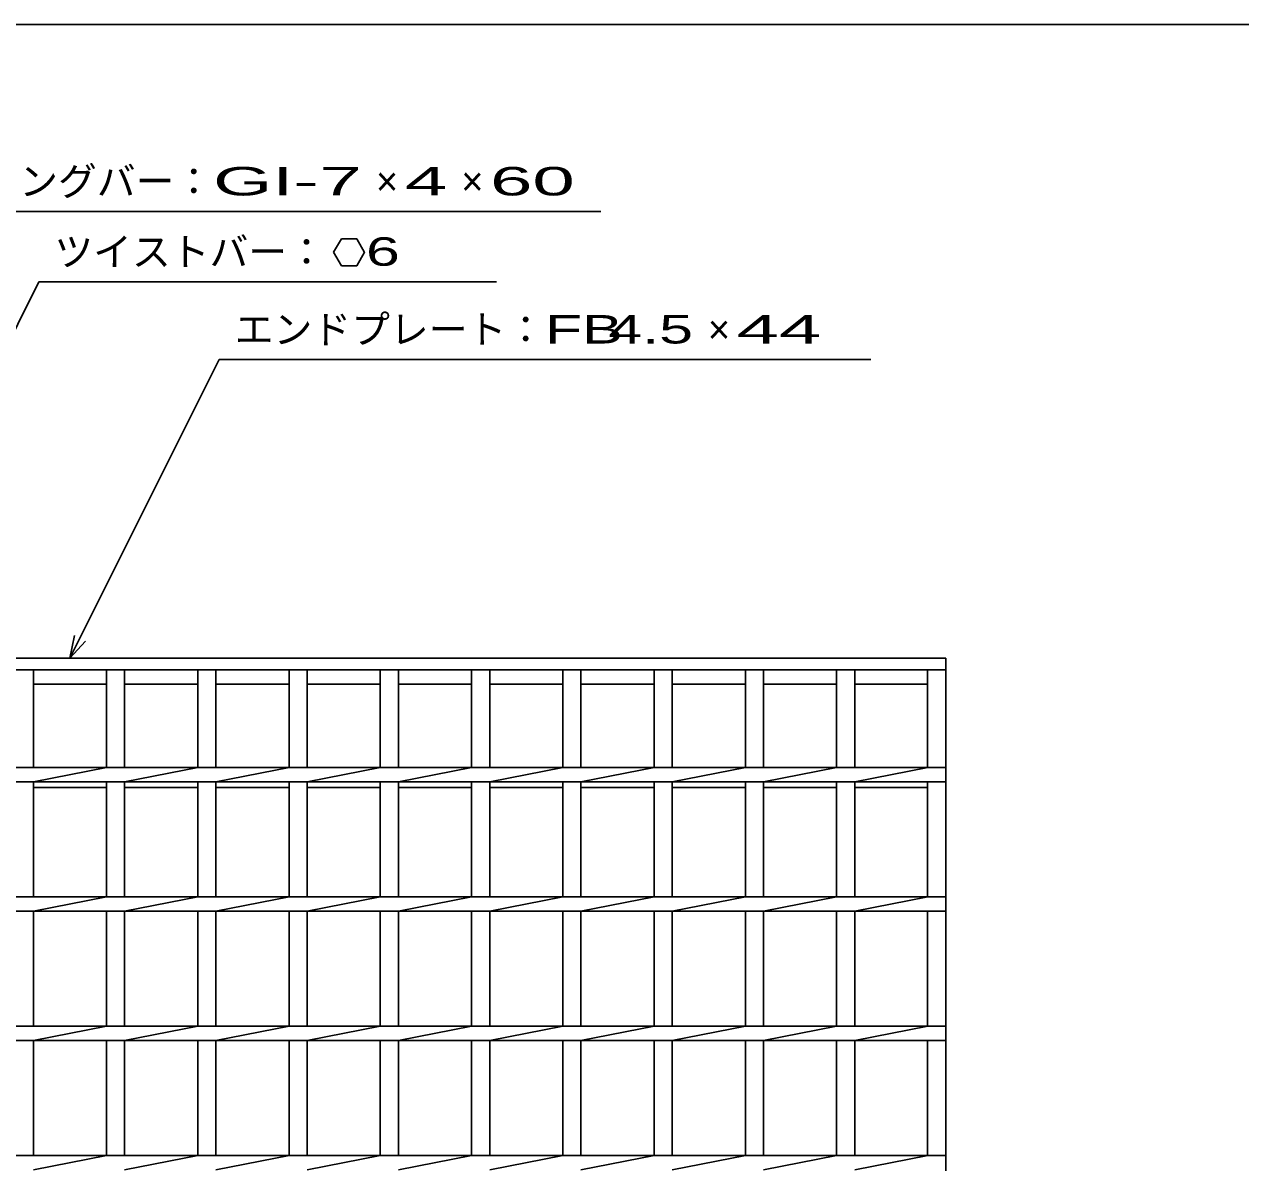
# Model space of a CAD drawing. Units: millimetres, scale not verified. Extents: x -1092 to 1039, y -770 to 632.
# Drawn here: x -606.4 to -135.9, y 192 to 632.1 of the extents above; entities that cross this region are included whole.
import ezdxf
from ezdxf.enums import TextEntityAlignment as Align

# ---------------------------------------------------------------- set-up
doc = ezdxf.new("R2010")
doc.units = ezdxf.units.MM
doc.header["$LTSCALE"] = 6
for name, color, linetype, lineweight in [('0_2', 150, 'Continuous', 25), ('16', 3, 'Continuous', 25), ('22', 4, 'Continuous', 25)]:
    doc.layers.add(name, color=color, linetype=linetype, lineweight=lineweight)
doc.styles.add('ベクトル', font='')
doc.styles.get('ベクトル').set_extended_font_data('ベクトル')

msp = doc.modelspace()

# ---------------------------------------------------------------- linework, layer by layer
at = {"layer": '0_2'}
msp.add_line((-1037.4, 632.1), (1038.6, 632.1), dxfattribs=at)
at = {"layer": '16'}
for p, q in [((-857, 387), (-250, 387)), ((-250, 387), (-250, 382.5)), ((-250, 382.5), (-857, 382.5)), ((-609.9, 382.5), (-602.9, 382.5)), ((-602.9, 344.75), (-602.9, 382.5)), ((-574.6, 344.75), (-574.6, 382.5)), ((-574.6, 382.5), (-567.6, 382.5)), ((-567.6, 344.75), (-567.6, 382.5)), ((-539.3, 344.75), (-539.3, 382.5)), ((-539.3, 382.5), (-532.3, 382.5)), ((-532.3, 344.75), (-532.3, 382.5)), ((-504, 344.75), (-504, 382.5)), ((-504, 382.5), (-497, 382.5)), ((-497, 344.75), (-497, 382.5)), ((-468.7, 344.75), (-468.7, 382.5)), ((-468.7, 382.5), (-461.7, 382.5)), ((-461.7, 344.75), (-461.7, 382.5)), ((-433.4, 344.75), (-433.4, 382.5)), ((-433.4, 382.5), (-426.4, 382.5)), ((-426.4, 344.75), (-426.4, 382.5)), ((-398.1, 344.75), (-398.1, 382.5)), ((-398.1, 382.5), (-391.1, 382.5)), ((-391.1, 344.75), (-391.1, 382.5)), ((-362.8, 344.75), (-362.8, 382.5)), ((-362.8, 382.5), (-355.8, 382.5)), ((-355.8, 344.75), (-355.8, 382.5)), ((-327.5, 344.75), (-327.5, 382.5)), ((-327.5, 382.5), (-320.5, 382.5)), ((-320.5, 344.75), (-320.5, 382.5)), ((-292.2, 344.75), (-292.2, 382.5)), ((-292.2, 382.5), (-285.2, 382.5)), ((-285.2, 344.75), (-285.2, 382.5)), ((-257, 344.75), (-257, 382.5)), ((-257, 382.5), (-250, 382.5)), ((-250, -198.5), (-250, 382.5)), ((-602.9, 377), (-574.6, 377)), ((-567.6, 377), (-539.3, 377)), ((-532.3, 377), (-504, 377)), ((-497, 377), (-468.7, 377)), ((-461.7, 377), (-433.4, 377)), ((-426.4, 377), (-398.1, 377)), ((-391.1, 377), (-362.8, 377)), ((-355.8, 377), (-327.5, 377)), ((-320.5, 377), (-292.2, 377)), ((-285.2, 377), (-256.9, 377)), ((-857, 344.75), (-250, 344.75)), ((-602.9, 339.25), (-574.6, 344.75)), ((-567.6, 339.25), (-539.3, 344.75)), ((-532.3, 339.25), (-504, 344.75)), ((-497, 339.25), (-468.7, 344.75)), ((-461.7, 339.25), (-433.4, 344.75)), ((-426.4, 339.25), (-398.1, 344.75)), ((-391.1, 339.25), (-362.8, 344.75)), ((-355.8, 339.25), (-327.5, 344.75)), ((-320.5, 339.25), (-292.2, 344.75)), ((-285.2, 339.25), (-256.9, 344.75)), ((-250, 339.25), (-250, 344.75)), ((-857, 339.25), (-250, 339.25)), ((-602.9, 294.75), (-602.9, 339.25)), ((-574.6, 294.75), (-574.6, 339.25)), ((-567.6, 294.75), (-567.6, 339.25)), ((-539.3, 294.75), (-539.3, 339.25)), ((-532.3, 294.75), (-532.3, 339.25)), ((-504, 294.75), (-504, 339.25)), ((-497, 294.75), (-497, 339.25)), ((-468.7, 294.75), (-468.7, 339.25)), ((-461.7, 294.75), (-461.7, 339.25)), ((-433.4, 294.75), (-433.4, 339.25)), ((-426.4, 294.75), (-426.4, 339.25)), ((-398.1, 294.75), (-398.1, 339.25)), ((-391.1, 294.75), (-391.1, 339.25)), ((-362.8, 294.75), (-362.8, 339.25)), ((-355.8, 294.75), (-355.8, 339.25)), ((-327.5, 294.75), (-327.5, 339.25)), ((-320.5, 294.75), (-320.5, 339.25)), ((-292.2, 294.75), (-292.2, 339.25)), ((-285.2, 294.75), (-285.2, 339.25)), ((-257, 294.75), (-257, 339.25)), ((-602.9, 337), (-574.6, 337)), ((-567.6, 337), (-539.3, 337)), ((-532.3, 337), (-504, 337)), ((-497, 337), (-468.7, 337)), ((-461.7, 337), (-433.4, 337)), ((-426.4, 337), (-398.1, 337)), ((-391.1, 337), (-362.8, 337)), ((-355.8, 337), (-327.5, 337)), ((-320.5, 337), (-292.2, 337)), ((-285.2, 337), (-256.9, 337)), ((-857, 294.75), (-250, 294.75)), ((-602.9, 289.25), (-574.6, 294.75)), ((-567.6, 289.25), (-539.3, 294.75)), ((-532.3, 289.25), (-504, 294.75)), ((-497, 289.25), (-468.7, 294.75)), ((-461.7, 289.25), (-433.4, 294.75)), ((-426.4, 289.25), (-398.1, 294.75)), ((-391.1, 289.25), (-362.8, 294.75)), ((-355.8, 289.25), (-327.5, 294.75)), ((-320.5, 289.25), (-292.2, 294.75)), ((-285.2, 289.25), (-256.9, 294.75)), ((-250, 289.25), (-250, 294.75)), ((-857, 289.25), (-250, 289.25)), ((-602.9, 244.75), (-602.9, 289.25)), ((-574.6, 244.75), (-574.6, 289.25)), ((-567.6, 244.75), (-567.6, 289.25)), ((-539.3, 244.75), (-539.3, 289.25)), ((-532.3, 244.75), (-532.3, 289.25)), ((-504, 244.75), (-504, 289.25)), ((-497, 244.75), (-497, 289.25)), ((-468.7, 244.75), (-468.7, 289.25)), ((-461.7, 244.75), (-461.7, 289.25)), ((-433.4, 244.75), (-433.4, 289.25)), ((-426.4, 244.75), (-426.4, 289.25)), ((-398.1, 244.75), (-398.1, 289.25)), ((-391.1, 244.75), (-391.1, 289.25)), ((-362.8, 244.75), (-362.8, 289.25)), ((-355.8, 244.75), (-355.8, 289.25)), ((-327.5, 244.75), (-327.5, 289.25)), ((-320.5, 244.75), (-320.5, 289.25)), ((-292.2, 244.75), (-292.2, 289.25)), ((-285.2, 244.75), (-285.2, 289.25)), ((-257, 244.75), (-257, 289.25)), ((-857, 244.75), (-250, 244.75)), ((-602.9, 239.25), (-574.6, 244.75)), ((-567.6, 239.25), (-539.3, 244.75)), ((-532.3, 239.25), (-504, 244.75)), ((-497, 239.25), (-468.7, 244.75)), ((-461.7, 239.25), (-433.4, 244.75)), ((-426.4, 239.25), (-398.1, 244.75)), ((-391.1, 239.25), (-362.8, 244.75)), ((-355.8, 239.25), (-327.5, 244.75)), ((-320.5, 239.25), (-292.2, 244.75)), ((-285.2, 239.25), (-256.9, 244.75)), ((-250, 239.25), (-250, 244.75)), ((-857, 239.25), (-250, 239.25)), ((-602.9, 194.75), (-602.9, 239.25)), ((-574.6, 194.75), (-574.6, 239.25)), ((-567.6, 194.75), (-567.6, 239.25)), ((-539.3, 194.75), (-539.3, 239.25)), ((-532.3, 194.75), (-532.3, 239.25)), ((-504, 194.75), (-504, 239.25)), ((-497, 194.75), (-497, 239.25)), ((-468.7, 194.75), (-468.7, 239.25)), ((-461.7, 194.75), (-461.7, 239.25)), ((-433.4, 194.75), (-433.4, 239.25)), ((-426.4, 194.75), (-426.4, 239.25)), ((-398.1, 194.75), (-398.1, 239.25)), ((-391.1, 194.75), (-391.1, 239.25)), ((-362.8, 194.75), (-362.8, 239.25)), ((-355.8, 194.75), (-355.8, 239.25)), ((-327.5, 194.75), (-327.5, 239.25)), ((-320.5, 194.75), (-320.5, 239.25)), ((-292.2, 194.75), (-292.2, 239.25)), ((-285.2, 194.75), (-285.2, 239.25)), ((-257, 194.75), (-257, 239.25)), ((-857, 194.75), (-250, 194.75)), ((-602.9, 189.25), (-574.6, 194.75)), ((-567.6, 189.25), (-539.3, 194.75)), ((-532.3, 189.25), (-504, 194.75)), ((-497, 189.25), (-468.7, 194.75)), ((-461.7, 189.25), (-433.4, 194.75)), ((-426.4, 189.25), (-398.1, 194.75)), ((-391.1, 189.25), (-362.8, 194.75)), ((-355.8, 189.25), (-327.5, 194.75)), ((-320.5, 189.25), (-292.2, 194.75)), ((-285.2, 189.25), (-256.9, 194.75)), ((-250, 189.25), (-250, 194.75))]:
    msp.add_line(p, q, dxfattribs=at)
at = {"layer": '22'}
for p, q in [((-659.4, 559.75), (-383.4, 559.75)), ((-483.775, 549.159), (-486.775, 543.963)), ((-477.775, 549.159), (-483.775, 549.159)), ((-474.775, 543.9), (-477.775, 549.159)), ((-486.775, 543.963), (-483.775, 538.767)), ((-477.775, 538.767), (-474.775, 543.963)), ((-483.775, 538.767), (-477.775, 538.767)), ((-694.65, 344.75), (-600.775, 532.5)), ((-600.775, 532.5), (-423.775, 532.5)), ((-588.75, 387), (-531, 502.5)), ((-531, 502.5), (-279, 502.5)), ((-588.75, 387), (-586.95, 395.76)), ((-588.75, 387), (-582.75, 393.6))]:
    msp.add_line(p, q, dxfattribs=at)

# ---------------------------------------------------------------- texts
at = {"layer": '22', "color": 2, "style": 'ベクトル'}
for s, p in [('ベアリングバー：', (-653.4, 571.45)), ('×', (-470.4, 571.45)), ('×', (-437.4, 571.45)), ('ツイストバー：', (-594.775, 544.2)), ('エンドプレート：', (-525, 514.2)), ('×', (-342, 514.2))]:
    msp.add_text(s, height=11, dxfattribs=at).set_placement(p, align=Align.MIDDLE_LEFT)
for s, width, p in [('GI-', 2, (-533.4, 571.45)), (' 7 ', 2, (-500.4, 571.45)), (' 4 ', 2, (-467.4, 571.45)), (' 60 ', 2, (-434.4, 571.45)), (' 6', 1.6, (-480.775, 544.263)), ('FB', 1.6, (-405, 514.2)), (' 4.5 ', 1.6, (-387, 514.2)), (' 44 ', 2, (-339, 514.2))]:
    msp.add_text(s, height=11, dxfattribs=dict(at, width=width)).set_placement(p, align=Align.MIDDLE_LEFT)

doc.saveas('drawing.dxf')
